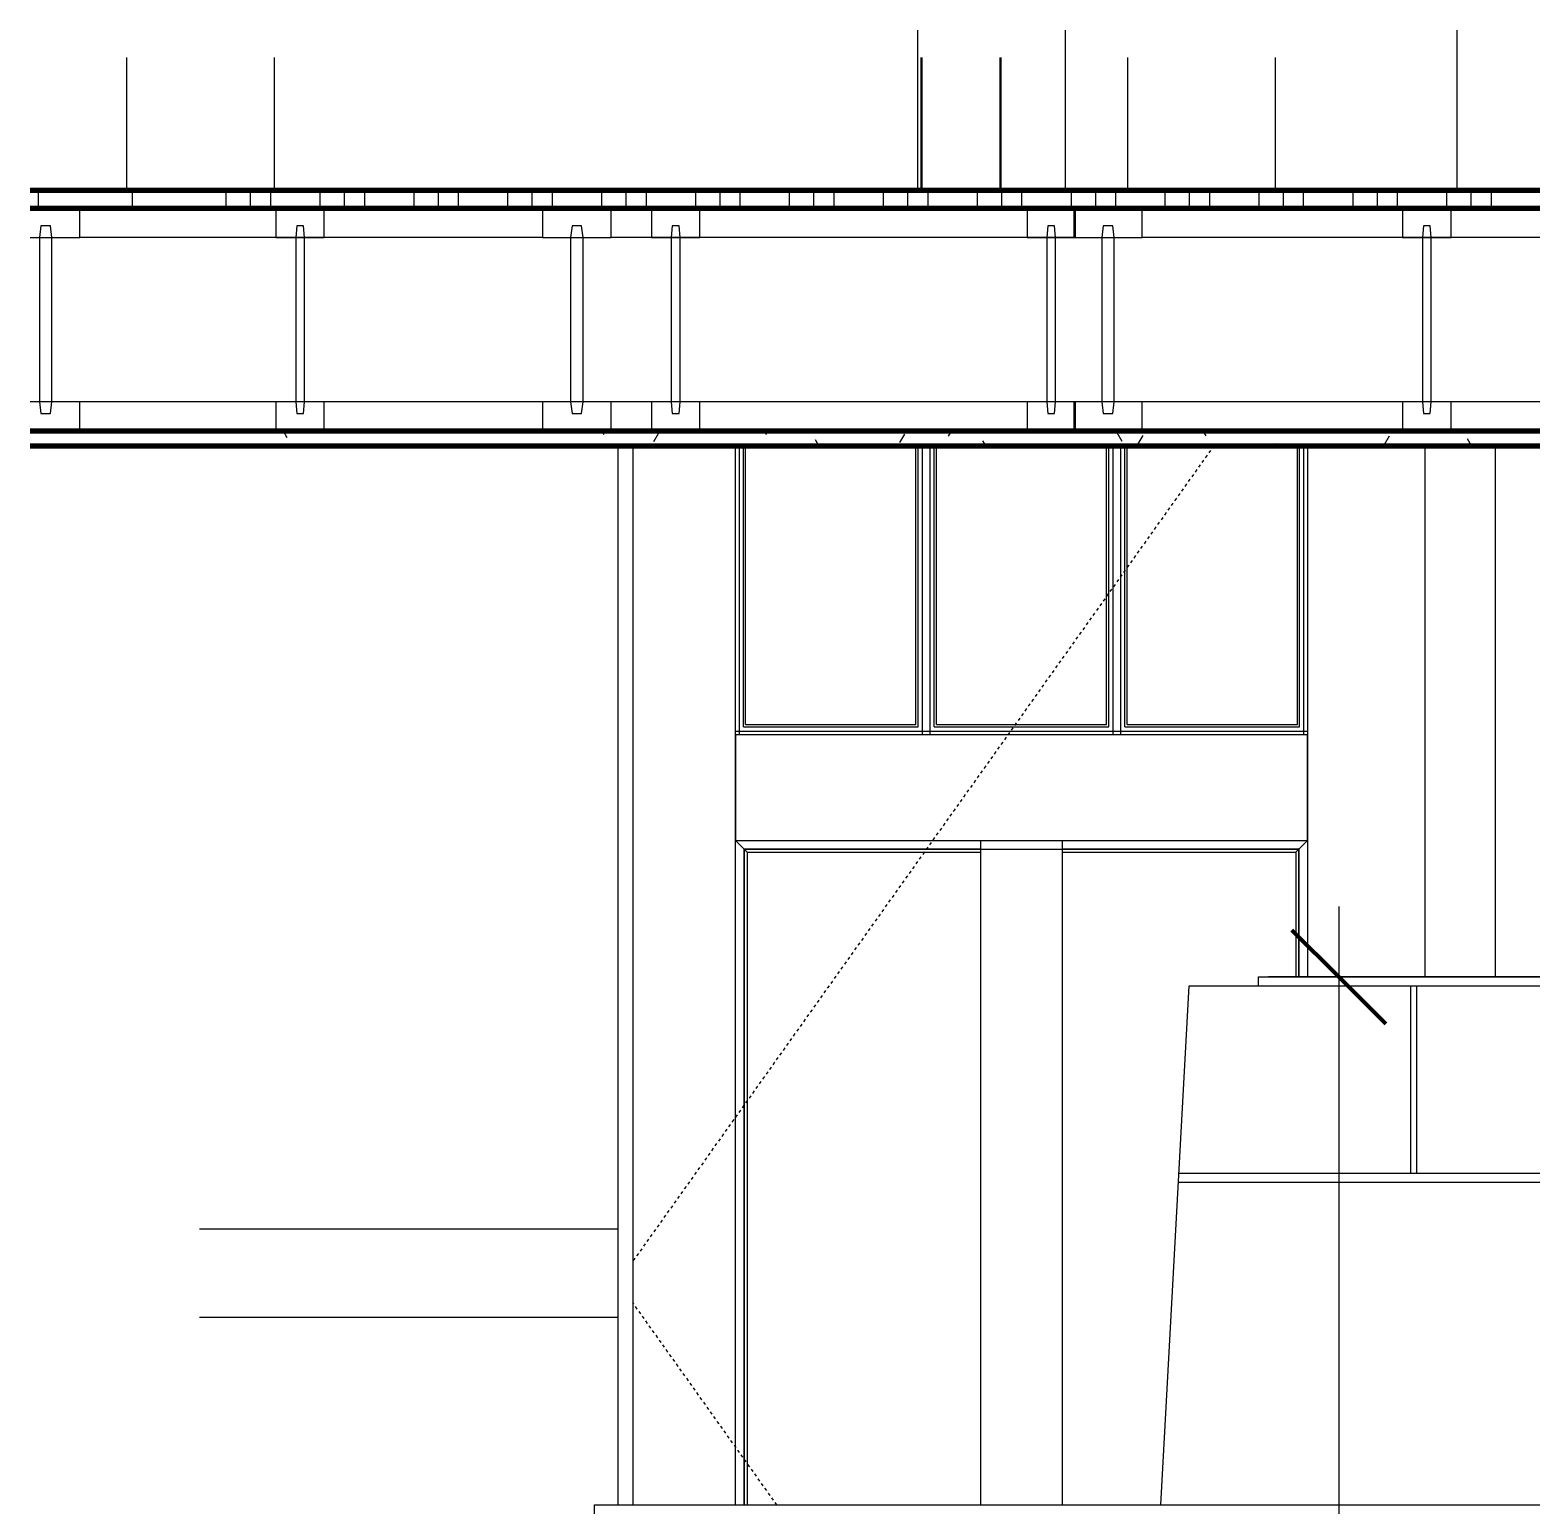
# Model space of a CAD drawing. Header units: inches. Extents: x -536 to 545, y -65 to 280.
# Drawn here: x -535.7 to -471.7, y 40.5 to 103.3 of the extents above; entities that cross this region are included whole.
import ezdxf

# ---------------------------------------------------------------- set-up
doc = ezdxf.new("R2010")
doc.units = ezdxf.units.IN
doc.header["$MEASUREMENT"] = 0
doc.linetypes.add('Dash', pattern=[0.25, 0.125, -0.125])
for name, color, linetype, lineweight in [('A-ANNO-DIMS', 211, 'Continuous', 9), ('A-ANNO-DIMS-32', 211, 'Continuous', 9), ('A-CLNG', 13, 'Continuous', 13), ('A-CLNG-PATT', 13, 'Continuous', 70), ('A-DOOR', 31, 'Continuous', 13), ('A-DOOR-FRAM', 31, 'Continuous', 9), ('A-DOOR-HDLN', 31, 'Dash', 18), ('A-FLOR', 192, 'Continuous', 13), ('A-FLOR-PATT', 8, 'Continuous', 13), ('A-GENM', 13, 'Continuous', 9), ('A-GLAZ', 151, 'Continuous', 13), ('A-WALL', 113, 'Continuous', 13), ('A-WALL-PATT', 111, 'Continuous', 13), ('I-WALL', 2, 'Continuous', 13), ('L-SITE-WALL', 31, 'Continuous', 13), ('Q-CASE', 31, 'Continuous', 9), ('S-BEAM', 12, 'Continuous', 9)]:
    doc.layers.add(name, color=color, linetype=linetype, lineweight=lineweight)
doc.styles.add('Arial', font='arial.ttf', dxfattribs={"height": 2.950599})
doc.dimstyles.new('Linear_wCenter_-_3_32__Arial', dxfattribs={"dimscale": 12, "dimtxt": 3, "dimasz": 0.333333, "dimexe": 0.25, "dimexo": 0.166667, "dimgap": 0.166667, "dimtad": 1, "dimdec": 0, "dimzin": 1, "dimdsep": 46, "dimlunit": 4, "dimtxsty": 'Arial', "dimblk1": 'OBLIQUE', "dimblk2": 'OBLIQUE', "dimsah": 1, "dimcen": 0.09, "dimdle": 0.25, "dimazin": 0, "dimtfac": 1, "dimtdec": 4, "dimtix": 1, "dimtmove": 0, "dimatfit": 3, "dimfxl": 1, "dimtvp": 1, "dimtfill": 1, "dimfrac": 2, "dimtolj": 1, "dimtzin": 0, "dimarcsym": 2})
pattern_1 = [(180, (-424.6, 31.31), (-42.43, 144), [42.426, 0, 0, 0]), (180, (-424.6, 54.56), (-42.43, 144), [42.426, 0, 0, 0]), (180, (-424.6, 70.06), (-42.43, 144), [42.426, 0, 0, 0]), (180, (-424.6, 77.81), (-42.43, 144), [42.426, 0, 0, 0]), (180, (-424.6, 93.31), (-42.43, 144), [42.426, 0, 0, 0]), (180, (-424.6, 108.81), (-42.43, 144), [42.426, 0, 0, 0]), (180, (-424.6, 128.18), (-42.43, 144), [42.426, 0, 0, 0]), (180, (-424.6, 143.68), (-42.43, 144), [42.426, 0, 0, 0]), (180, (-424.6, 30.93), (-42.43, 144), [42.426, 0, 0, 0]), (180, (-424.6, 54.18), (-42.43, 144), [42.426, 0, 0, 0]), (180, (-424.6, 69.68), (-42.43, 144), [42.426, 0, 0, 0]), (180, (-424.6, 77.43), (-42.43, 144), [42.426, 0, 0, 0]), (180, (-424.6, 92.93), (-42.43, 144), [42.426, 0, 0, 0]), (180, (-424.6, 108.43), (-42.43, 144), [42.426, 0, 0, 0]), (180, (-424.6, 127.81), (-42.43, 144), [42.426, 0, 0, 0]), (180, (-424.6, 143.31), (-42.43, 144), [42.426, 0, 0, 0]), (90, (-457.13, 31.31), (-42.426, 3e-15), [22.875, -121.125]), (90, (-434.5, 54.56), (-42.426, 3e-15), [15.125, -128.875]), (90, (-455.715, 70.06), (-42.426, 3e-15), [7.375, -136.625]), (90, (-462.786, 77.81), (-42.426, 3e-15), [15.125, -128.875]), (90, (-440.866, 93.31), (-42.426, 3e-15), [15.125, -128.875]), (90, (-455.715, 108.81), (-42.426, 3e-15), [19, -125]), (90, (-430.966, 128.184), (-42.426, 3e-15), [15.125, -128.875]), (90, (-455.715, 143.684), (-42.426, 3e-15), [8.375, -135.625]), (90, (-456.864, 31.31), (-42.426, 3e-15), [22.875, -121.125]), (90, (-434.236, 54.56), (-42.426, 3e-15), [15.125, -128.875]), (90, (-455.45, 70.06), (-42.426, 3e-15), [7.375, -136.625]), (90, (-462.52, 77.81), (-42.426, 3e-15), [15.125, -128.875]), (90, (-440.6, 93.31), (-42.426, 3e-15), [15.125, -128.875]), (90, (-455.45, 108.81), (-42.426, 3e-15), [19, -125]), (90, (-430.7, 128.184), (-42.426, 3e-15), [15.125, -128.875]), (90, (-455.45, 143.684), (-42.426, 3e-15), [8.375, -135.625])]

# ---------------------------------------------------------------- blocks, each defined once
blk = doc.blocks.new('Fully_Adjustable_Parametric_King_Size_Bed_10165 - queen-379154-Fireplace - South')
at = {"layer": 'A-GENM'}
for p, q in [((-497.869, 103.335), (-497.869, 96.5)), ((-491.569, 96.5), (-491.569, 103.335))]:
    blk.add_line(p, q, dxfattribs=at)
blk = doc.blocks.new('Trus Joist - TJI - TJI_ 210 _ 9 1_2_-1260012-Fireplace - South')
at = {"layer": 'S-BEAM'}
for p, q in [((-477.208, 95.75), (-477.208, 94.5)), ((-475.146, 95.75), (-477.208, 95.75)), ((-475.146, 94.5), (-475.146, 95.75)), ((-476.321, 95), (-476.364, 94.5)), ((-476.033, 95), (-476.321, 95)), ((-475.989, 94.5), (-476.033, 95)), ((-477.208, 94.5), (-475.146, 94.5)), ((-476.364, 94.5), (-476.364, 87.5)), ((-475.989, 87.5), (-475.989, 94.5)), ((-475.146, 87.5), (-477.208, 87.5)), ((-477.208, 87.5), (-477.208, 86.25)), ((-476.364, 87.5), (-476.321, 87)), ((-476.321, 87), (-476.033, 87)), ((-476.033, 87), (-475.989, 87.5)), ((-475.146, 86.25), (-475.146, 87.5)), ((-477.208, 86.25), (-475.146, 86.25))]:
    blk.add_line(p, q, dxfattribs=at)
blk = doc.blocks.new('Trus Joist - TJI - TJI_ 210 _ 9 1_2_-1260013-Fireplace - South')
at = {"layer": 'S-BEAM'}
for p, q in [((-493.208, 95.75), (-493.208, 94.5)), ((-491.146, 95.75), (-493.208, 95.75)), ((-491.146, 94.5), (-491.146, 95.75)), ((-492.321, 95), (-492.364, 94.5)), ((-492.033, 95), (-492.321, 95)), ((-491.989, 94.5), (-492.033, 95)), ((-493.208, 94.5), (-491.146, 94.5)), ((-492.364, 94.5), (-492.364, 87.5)), ((-491.989, 87.5), (-491.989, 94.5)), ((-491.146, 87.5), (-493.208, 87.5)), ((-493.208, 87.5), (-493.208, 86.25)), ((-492.364, 87.5), (-492.321, 87)), ((-492.321, 87), (-492.033, 87)), ((-492.033, 87), (-491.989, 87.5)), ((-491.146, 86.25), (-491.146, 87.5)), ((-493.208, 86.25), (-491.146, 86.25))]:
    blk.add_line(p, q, dxfattribs=at)
blk = doc.blocks.new('Trus Joist - TJI - TJI_ 210 _ 9 1_2_-1260014-Fireplace - South')
at = {"layer": 'S-BEAM'}
for p, q in [((-509.208, 95.75), (-509.208, 94.5)), ((-507.146, 95.75), (-509.208, 95.75)), ((-507.146, 94.5), (-507.146, 95.75)), ((-508.321, 95), (-508.364, 94.5)), ((-508.033, 95), (-508.321, 95)), ((-507.989, 94.5), (-508.033, 95)), ((-509.208, 94.5), (-507.146, 94.5)), ((-508.364, 94.5), (-508.364, 87.5)), ((-507.989, 87.5), (-507.989, 94.5)), ((-507.146, 87.5), (-509.208, 87.5)), ((-509.208, 87.5), (-509.208, 86.25)), ((-508.364, 87.5), (-508.321, 87)), ((-508.321, 87), (-508.033, 87)), ((-508.033, 87), (-507.989, 87.5)), ((-507.146, 86.25), (-507.146, 87.5)), ((-509.208, 86.25), (-507.146, 86.25))]:
    blk.add_line(p, q, dxfattribs=at)
blk = doc.blocks.new('Trus Joist - TJI - TJI_ 210 _ 9 1_2_-1260015-Fireplace - South')
at = {"layer": 'S-BEAM'}
for p, q in [((-525.208, 95.75), (-525.208, 94.5)), ((-523.146, 95.75), (-525.208, 95.75)), ((-523.146, 94.5), (-523.146, 95.75)), ((-524.321, 95), (-524.364, 94.5)), ((-524.033, 95), (-524.321, 95)), ((-523.989, 94.5), (-524.033, 95)), ((-525.208, 94.5), (-523.146, 94.5)), ((-524.364, 94.5), (-524.364, 87.5)), ((-523.989, 87.5), (-523.989, 94.5)), ((-523.146, 87.5), (-525.208, 87.5)), ((-525.208, 87.5), (-525.208, 86.25)), ((-524.364, 87.5), (-524.321, 87)), ((-524.321, 87), (-524.033, 87)), ((-524.033, 87), (-523.989, 87.5)), ((-523.146, 86.25), (-523.146, 87.5)), ((-525.208, 86.25), (-523.146, 86.25))]:
    blk.add_line(p, q, dxfattribs=at)
blk = doc.blocks.new('Door-Exterior-Simpson-Craftsman - 6803 Craftsman 36x96-1232316-Fireplace - South')
at = {"layer": 'A-DOOR', "lineweight": 9}
for p, q in [((-505.632, 40.5), (-505.632, 85.625)), ((-481.257, 85.625), (-481.257, 62.994)), ((-481.257, 73.312), (-505.632, 73.312)), ((-505.632, 73.312), (-505.632, 68.812)), ((-481.257, 68.812), (-481.257, 73.312)), ((-505.632, 68.812), (-481.257, 68.812)), ((-505.632, 68.812), (-505.405, 68.585)), ((-505.258, 68.438), (-505.207, 68.388)), ((-495.195, 68.438), (-505.258, 68.438)), ((-505.258, 68.438), (-505.258, 40.5)), ((-505.257, 40.5), (-505.257, 68.438)), ((-505.257, 68.437), (-481.632, 68.437)), ((-495.195, 68.812), (-495.195, 40.5)), ((-491.695, 40.5), (-491.695, 68.812)), ((-481.632, 68.438), (-491.695, 68.438)), ((-481.632, 68.438), (-481.682, 68.388)), ((-481.632, 68.438), (-481.632, 62.994)), ((-481.632, 62.994), (-481.632, 68.438)), ((-481.257, 68.812), (-481.485, 68.585)), ((-505.142, 68.322), (-505.132, 68.312)), ((-505.132, 68.312), (-495.195, 68.312)), ((-505.132, 68.312), (-505.132, 40.5)), ((-491.695, 68.312), (-481.757, 68.312)), ((-481.748, 68.322), (-481.757, 68.312)), ((-481.757, 68.312), (-481.757, 62.994))]:
    blk.add_line(p, q, dxfattribs=at)
at = {"layer": 'A-DOOR', "lineweight": 18}
for p, q in [((-505.476, 85.625), (-505.476, 73.312)), ((-505.29, 73.655), (-505.29, 85.625)), ((-505.195, 73.75), (-505.195, 85.625)), ((-497.944, 73.75), (-497.944, 85.625)), ((-497.85, 73.655), (-497.85, 85.625)), ((-497.664, 73.312), (-497.664, 85.625)), ((-497.351, 85.625), (-497.351, 73.312)), ((-497.165, 73.655), (-497.165, 85.625)), ((-497.07, 73.75), (-497.07, 85.625)), ((-489.819, 73.75), (-489.819, 85.625)), ((-489.725, 73.655), (-489.725, 85.625)), ((-489.539, 73.312), (-489.539, 85.625)), ((-489.226, 85.625), (-489.226, 73.312)), ((-489.04, 73.655), (-489.04, 85.625)), ((-488.945, 73.75), (-488.945, 85.625)), ((-481.694, 73.75), (-481.694, 85.625)), ((-481.6, 73.655), (-481.6, 85.625)), ((-481.414, 73.312), (-481.414, 85.625)), ((-505.29, 73.655), (-497.85, 73.655)), ((-505.195, 73.75), (-497.944, 73.75)), ((-497.165, 73.655), (-489.725, 73.655)), ((-497.07, 73.75), (-489.819, 73.75)), ((-489.04, 73.655), (-481.6, 73.655)), ((-488.945, 73.75), (-481.694, 73.75)), ((-505.632, 73.469), (-481.257, 73.469))]:
    blk.add_line(p, q, dxfattribs=at)
at = {"layer": 'A-DOOR', "lineweight": 9}
for points, knots in [([(-505.405, 68.585), (-505.391, 68.571), (-505.37, 68.55), (-505.345, 68.525), (-505.327, 68.507), (-505.31, 68.49), (-505.296, 68.476), (-505.283, 68.464), (-505.27, 68.45), (-505.259, 68.439), (-505.257, 68.437), (-505.258, 68.438)], [0, 0, 0, 0, 0.166667, 0.25, 0.333333, 0.416667, 0.5, 0.583333, 0.666667, 0.833333, 1, 1, 1, 1]), ([(-481.485, 68.585), (-481.499, 68.571), (-481.52, 68.55), (-481.545, 68.525), (-481.563, 68.507), (-481.579, 68.491), (-481.594, 68.476), (-481.606, 68.464), (-481.62, 68.45), (-481.631, 68.439), (-481.633, 68.437), (-481.632, 68.438)], [0, 0, 0, 0, 0.166667, 0.25, 0.333333, 0.416667, 0.5, 0.583333, 0.666667, 0.833333, 1, 1, 1, 1]), ([(-505.207, 68.388), (-505.202, 68.382), (-505.191, 68.371), (-505.178, 68.358), (-505.169, 68.349), (-505.163, 68.343), (-505.157, 68.337), (-505.151, 68.331), (-505.145, 68.325), (-505.143, 68.323), (-505.142, 68.322)], [0, 0, 0, 0, 0.166667, 0.333333, 0.416667, 0.5, 0.583333, 0.666667, 0.833333, 1, 1, 1, 1]), ([(-481.682, 68.388), (-481.688, 68.382), (-481.699, 68.371), (-481.712, 68.358), (-481.721, 68.349), (-481.727, 68.343), (-481.733, 68.337), (-481.739, 68.331), (-481.745, 68.325), (-481.747, 68.323), (-481.748, 68.322)], [0, 0, 0, 0, 0.166667, 0.333333, 0.416667, 0.5, 0.583333, 0.666667, 0.833333, 1, 1, 1, 1])]:
    blk.add_open_spline(points, degree=3, knots=knots, dxfattribs=at)
at = {"layer": 'A-DOOR-FRAM'}
for p, q in [((-476.257, 85.625), (-476.257, 62.994)), ((-473.257, 62.994), (-473.257, 85.625))]:
    blk.add_line(p, q, dxfattribs=at)
at = {"layer": 'A-DOOR-HDLN'}
for p, q in [((-485.252, 85.625), (-510.007, 50.877)), ((-485.252, 85.625), (-510.007, 50.877)), ((-503.864, 40.5), (-510.007, 49.123)), ((-503.864, 40.5), (-510.007, 49.123))]:
    blk.add_line(p, q, dxfattribs=at)
blk = doc.blocks.new('Walls 7 - Walls 7-1353541-Fireplace - South')
at = {"layer": 'A-WALL-PATT', "lineweight": 9}
h = blk.add_hatch(dxfattribs=at)
h.set_pattern_fill('FP_81', color=256, style=0, pattern_type=2)
h.set_pattern_definition(pattern_1)
h.paths.add_polyline_path([(-443.882, -19.845), (-443.882, -18.5), (-453.882, -18.5), (-453.882, -19.845), (-448.723, -19.845)], flags=0)
h.paths.add_polyline_path([(-490.614, -16.5), (-443.907, -16.5), (-444.502, -8.006), (-445.382, -8.006), (-445.382, -6.506), (-445.882, -6.506), (-445.882, -5.006), (-446.007, -5.006), (-446.007, 13.476), (-447.183, 30.25), (-488.062, 30.25), (-490.388, -12.363)], flags=0)
h.paths.add_polyline_path([(-465.946, -16.274), (-478.818, -16.274), (-478.818, 11.483), (-476.184, 12.947), (-473.455, 14.005), (-470.661, 14.644), (-467.836, 14.858), (-465.01, 14.644), (-462.216, 14.005), (-459.487, 12.947), (-456.853, 11.483), (-456.853, -16.274), (-460.132, -16.274)], flags=0)
h.paths.add_polyline_path([(-487.502, 40.5), (-447.901, 40.5), (-449.451, 62.619), (-486.295, 62.619), (-487.493, 40.665)], flags=0)
at = {"layer": 'A-WALL', "lineweight": 18}
for p, q in [((-487.502, 40.5), (-486.295, 62.619)), ((-486.295, 62.619), (-449.451, 62.619))]:
    blk.add_line(p, q, dxfattribs=at)
blk = doc.blocks.new('Window-Double_Hung-Andersen-400_Series-Tilt_Wash - 25-5_8_ x 88-7_8_-V96-Fireplace - South')
at = {"layer": 'A-GLAZ', "lineweight": 9}
blk.add_line((-510.007, 85.625), (-510.007, 40.5), dxfattribs=at)
blk = doc.blocks.new('Casework 50 - Casework 8-1393679-Fireplace - South')
at = {"layer": 'Q-CASE'}
for p, q in [((-483.35, 62.994), (-446.665, 62.994)), ((-483.35, 62.619), (-483.35, 62.994)), ((-446.665, 62.994), (-430.382, 62.994)), ((-446.665, 62.994), (-446.665, 62.619))]:
    blk.add_line(p, q, dxfattribs=at)
blk = doc.blocks.new('Casework 10 - Casework 8-1429979-Fireplace - South')
at = {"layer": 'Q-CASE'}
for p, q in [((-511.632, 40.5), (-443.882, 40.5)), ((-511.632, 38.5), (-511.632, 40.5)), ((-443.882, 40.5), (-434.882, 40.5)), ((-443.882, 40.5), (-443.882, 38.875)), ((-434.882, 38.875), (-434.882, 40.5)), ((-443.882, 38.5), (-511.632, 38.5))]:
    blk.add_line(p, q, dxfattribs=at)
blk = doc.blocks.new('Fully_Adjustable_Parametric_King_Size_Bed_10165 - queen-379154-Fireplace - Section - East')
at = {"layer": 'A-GENM'}
for p, q in [((-531.571, 102.162), (-531.571, 96.5)), ((-525.272, 96.5), (-525.272, 102.162)), ((-488.922, 102.162), (-488.922, 96.5)), ((-482.623, 96.5), (-482.623, 102.162)), ((-456.517, 102.162), (-456.517, 96.5)), ((-450.218, 96.5), (-450.218, 102.162))]:
    blk.add_line(p, q, dxfattribs=at)
at = {"layer": 'A-GENM', "lineweight": 30}
for p, q in [((-497.7, 102.162), (-497.7, 96.5)), ((-494.334, 96.5), (-494.334, 102.162)), ((-497.7, 96.5), (-494.334, 96.5))]:
    blk.add_line(p, q, dxfattribs=at)
blk = doc.blocks.new('Trus Joist - TJI - TJI_ 210 _ 9 1_2_-1260013-Fireplace - Section - East')
at = {"layer": 'S-BEAM'}
for p, q in [((-491.218, 95.75), (-491.218, 94.5)), ((-488.301, 95.75), (-491.218, 95.75)), ((-488.301, 94.5), (-488.301, 95.75)), ((-489.963, 95), (-490.025, 94.5)), ((-489.556, 95), (-489.963, 95)), ((-489.494, 94.5), (-489.556, 95)), ((-491.218, 94.5), (-488.301, 94.5)), ((-490.025, 94.5), (-490.025, 87.5)), ((-489.494, 87.5), (-489.494, 94.5)), ((-468.59, 94.5), (-488.301, 94.5)), ((-488.301, 87.5), (-491.218, 87.5)), ((-491.218, 87.5), (-491.218, 86.25)), ((-490.025, 87.5), (-489.963, 87)), ((-489.963, 87), (-489.556, 87)), ((-489.556, 87), (-489.494, 87.5)), ((-488.301, 86.25), (-488.301, 87.5)), ((-468.59, 87.5), (-488.301, 87.5)), ((-491.218, 86.25), (-488.301, 86.25))]:
    blk.add_line(p, q, dxfattribs=at)
blk = doc.blocks.new('Trus Joist - TJI - TJI_ 210 _ 9 1_2_-1260014-Fireplace - Section - East')
at = {"layer": 'S-BEAM'}
for p, q in [((-513.845, 95.75), (-513.845, 94.5)), ((-510.928, 95.75), (-513.845, 95.75)), ((-510.928, 94.5), (-510.928, 95.75)), ((-512.59, 95), (-512.652, 94.5)), ((-512.183, 95), (-512.59, 95)), ((-512.122, 94.5), (-512.183, 95)), ((-513.845, 94.5), (-510.928, 94.5)), ((-512.652, 94.5), (-512.652, 87.5)), ((-512.122, 87.5), (-512.122, 94.5)), ((-491.218, 94.5), (-510.928, 94.5)), ((-510.928, 87.5), (-513.845, 87.5)), ((-513.845, 87.5), (-513.845, 86.25)), ((-512.652, 87.5), (-512.59, 87)), ((-512.59, 87), (-512.183, 87)), ((-512.183, 87), (-512.122, 87.5)), ((-510.928, 86.25), (-510.928, 87.5)), ((-491.218, 87.5), (-510.928, 87.5)), ((-513.845, 86.25), (-510.928, 86.25))]:
    blk.add_line(p, q, dxfattribs=at)
blk = doc.blocks.new('Trus Joist - TJI - TJI_ 210 _ 9 1_2_-1260015-Fireplace - Section - East')
at = {"layer": 'S-BEAM'}
for p, q in [((-533.556, 95.75), (-535.681, 95.75)), ((-533.556, 94.5), (-533.556, 95.75)), ((-535.218, 95), (-535.279, 94.5)), ((-534.811, 95), (-535.218, 95)), ((-534.749, 94.5), (-534.811, 95)), ((-535.681, 94.5), (-533.556, 94.5)), ((-535.279, 94.5), (-535.279, 87.5)), ((-534.749, 87.5), (-534.749, 94.5)), ((-513.845, 94.5), (-533.556, 94.5)), ((-533.556, 87.5), (-535.681, 87.5)), ((-535.279, 87.5), (-535.218, 87)), ((-535.218, 87), (-534.811, 87)), ((-534.811, 87), (-534.749, 87.5)), ((-533.556, 86.25), (-533.556, 87.5)), ((-513.845, 87.5), (-533.556, 87.5)), ((-535.681, 86.25), (-533.556, 86.25))]:
    blk.add_line(p, q, dxfattribs=at)
blk = doc.blocks.new('Fully_Adjustable_Parametric_King_Size_Bed_10165 - queen-379154-Fireplace - Section - Bench')
at = {"layer": 'A-GENM'}
for p, q in [((-497.869, 103.311), (-497.869, 96.5)), ((-491.569, 96.5), (-491.569, 103.311))]:
    blk.add_line(p, q, dxfattribs=at)
blk = doc.blocks.new('Trus Joist - TJI - TJI_ 210 _ 9 1_2_-1260012-Fireplace - Section - Bench')
at = {"layer": 'S-BEAM'}
for p, q in [((-477.208, 95.75), (-477.208, 94.5)), ((-475.146, 95.75), (-477.208, 95.75)), ((-475.146, 94.5), (-475.146, 95.75)), ((-476.321, 95), (-476.364, 94.5)), ((-476.033, 95), (-476.321, 95)), ((-475.989, 94.5), (-476.033, 95)), ((-477.208, 94.5), (-475.146, 94.5)), ((-476.364, 94.5), (-476.364, 87.5)), ((-475.989, 87.5), (-475.989, 94.5)), ((-475.146, 87.5), (-477.208, 87.5)), ((-477.208, 87.5), (-477.208, 86.25)), ((-476.364, 87.5), (-476.321, 87)), ((-476.321, 87), (-476.033, 87)), ((-476.033, 87), (-475.989, 87.5)), ((-475.146, 86.25), (-475.146, 87.5)), ((-477.208, 86.25), (-475.146, 86.25))]:
    blk.add_line(p, q, dxfattribs=at)
blk = doc.blocks.new('Trus Joist - TJI - TJI_ 210 _ 9 1_2_-1260013-Fireplace - Section - Bench')
at = {"layer": 'S-BEAM'}
for p, q in [((-493.208, 95.75), (-493.208, 94.5)), ((-491.146, 95.75), (-493.208, 95.75)), ((-491.146, 94.5), (-491.146, 95.75)), ((-492.321, 95), (-492.364, 94.5)), ((-492.033, 95), (-492.321, 95)), ((-491.989, 94.5), (-492.033, 95)), ((-493.208, 94.5), (-491.146, 94.5)), ((-492.364, 94.5), (-492.364, 87.5)), ((-491.989, 87.5), (-491.989, 94.5)), ((-491.146, 87.5), (-493.208, 87.5)), ((-493.208, 87.5), (-493.208, 86.25)), ((-492.364, 87.5), (-492.321, 87)), ((-492.321, 87), (-492.033, 87)), ((-492.033, 87), (-491.989, 87.5)), ((-491.146, 86.25), (-491.146, 87.5)), ((-493.208, 86.25), (-491.146, 86.25))]:
    blk.add_line(p, q, dxfattribs=at)
blk = doc.blocks.new('Trus Joist - TJI - TJI_ 210 _ 9 1_2_-1260014-Fireplace - Section - Bench')
at = {"layer": 'S-BEAM'}
for p, q in [((-509.208, 95.75), (-509.208, 94.5)), ((-507.146, 95.75), (-509.208, 95.75)), ((-507.146, 94.5), (-507.146, 95.75)), ((-508.321, 95), (-508.364, 94.5)), ((-508.033, 95), (-508.321, 95)), ((-507.989, 94.5), (-508.033, 95)), ((-509.208, 94.5), (-507.146, 94.5)), ((-508.364, 94.5), (-508.364, 87.5)), ((-507.989, 87.5), (-507.989, 94.5)), ((-507.146, 87.5), (-509.208, 87.5)), ((-509.208, 87.5), (-509.208, 86.25)), ((-508.364, 87.5), (-508.321, 87)), ((-508.321, 87), (-508.033, 87)), ((-508.033, 87), (-507.989, 87.5)), ((-507.146, 86.25), (-507.146, 87.5)), ((-509.208, 86.25), (-507.146, 86.25))]:
    blk.add_line(p, q, dxfattribs=at)
blk = doc.blocks.new('Trus Joist - TJI - TJI_ 210 _ 9 1_2_-1260015-Fireplace - Section - Bench')
at = {"layer": 'S-BEAM'}
for p, q in [((-525.208, 95.75), (-525.208, 94.5)), ((-523.146, 95.75), (-525.208, 95.75)), ((-523.146, 94.5), (-523.146, 95.75)), ((-524.321, 95), (-524.364, 94.5)), ((-524.033, 95), (-524.321, 95)), ((-523.989, 94.5), (-524.033, 95)), ((-525.208, 94.5), (-523.146, 94.5)), ((-524.364, 94.5), (-524.364, 87.5)), ((-523.989, 87.5), (-523.989, 94.5)), ((-523.146, 87.5), (-525.208, 87.5)), ((-525.208, 87.5), (-525.208, 86.25)), ((-524.364, 87.5), (-524.321, 87)), ((-524.321, 87), (-524.033, 87)), ((-524.033, 87), (-523.989, 87.5)), ((-523.146, 86.25), (-523.146, 87.5)), ((-525.208, 86.25), (-523.146, 86.25))]:
    blk.add_line(p, q, dxfattribs=at)
blk = doc.blocks.new('Door-Exterior-Simpson-Craftsman - 6803 Craftsman 36x96-1232316-Fireplace - Section - Bench')
at = {"layer": 'A-DOOR', "lineweight": 9}
for p, q in [((-505.632, 40.5), (-505.632, 85.625)), ((-481.257, 85.625), (-481.257, 62.994)), ((-481.257, 73.312), (-505.632, 73.312)), ((-505.632, 73.312), (-505.632, 68.812)), ((-481.257, 68.812), (-481.257, 73.312)), ((-505.632, 68.812), (-481.257, 68.812)), ((-505.632, 68.812), (-505.405, 68.585)), ((-505.258, 68.438), (-505.207, 68.388)), ((-495.195, 68.438), (-505.258, 68.438)), ((-505.258, 68.438), (-505.258, 40.5)), ((-505.257, 40.5), (-505.257, 68.438)), ((-505.257, 68.437), (-481.632, 68.437)), ((-495.195, 68.812), (-495.195, 40.5)), ((-491.695, 40.5), (-491.695, 68.812)), ((-481.632, 68.438), (-491.695, 68.438)), ((-481.632, 68.438), (-481.682, 68.388)), ((-481.632, 68.438), (-481.632, 62.994)), ((-481.632, 62.994), (-481.632, 68.438)), ((-481.257, 68.812), (-481.485, 68.585)), ((-505.142, 68.322), (-505.132, 68.312)), ((-505.132, 68.312), (-495.195, 68.312)), ((-505.132, 68.312), (-505.132, 40.5)), ((-491.695, 68.312), (-481.757, 68.312)), ((-481.748, 68.322), (-481.757, 68.312)), ((-481.757, 68.312), (-481.757, 62.994))]:
    blk.add_line(p, q, dxfattribs=at)
at = {"layer": 'A-DOOR', "lineweight": 18}
for p, q in [((-505.476, 85.625), (-505.476, 73.312)), ((-505.29, 73.655), (-505.29, 85.625)), ((-505.195, 73.75), (-505.195, 85.625)), ((-497.944, 73.75), (-497.944, 85.625)), ((-497.85, 73.655), (-497.85, 85.625)), ((-497.664, 73.312), (-497.664, 85.625)), ((-497.351, 85.625), (-497.351, 73.312)), ((-497.165, 73.655), (-497.165, 85.625)), ((-497.07, 73.75), (-497.07, 85.625)), ((-489.819, 73.75), (-489.819, 85.625)), ((-489.725, 73.655), (-489.725, 85.625)), ((-489.539, 73.312), (-489.539, 85.625)), ((-489.226, 85.625), (-489.226, 73.312)), ((-489.04, 73.655), (-489.04, 85.625)), ((-488.945, 73.75), (-488.945, 85.625)), ((-481.694, 73.75), (-481.694, 85.625)), ((-481.6, 73.655), (-481.6, 85.625)), ((-481.414, 73.312), (-481.414, 85.625)), ((-505.29, 73.655), (-497.85, 73.655)), ((-505.195, 73.75), (-497.944, 73.75)), ((-497.165, 73.655), (-489.725, 73.655)), ((-497.07, 73.75), (-489.819, 73.75)), ((-489.04, 73.655), (-481.6, 73.655)), ((-488.945, 73.75), (-481.694, 73.75)), ((-505.632, 73.469), (-481.257, 73.469))]:
    blk.add_line(p, q, dxfattribs=at)
at = {"layer": 'A-DOOR', "lineweight": 9}
for points, knots in [([(-505.405, 68.585), (-505.391, 68.571), (-505.37, 68.55), (-505.345, 68.525), (-505.327, 68.507), (-505.31, 68.49), (-505.296, 68.476), (-505.283, 68.464), (-505.27, 68.45), (-505.259, 68.439), (-505.257, 68.437), (-505.258, 68.438)], [0, 0, 0, 0, 0.166667, 0.25, 0.333333, 0.416667, 0.5, 0.583333, 0.666667, 0.833333, 1, 1, 1, 1]), ([(-481.485, 68.585), (-481.499, 68.571), (-481.52, 68.55), (-481.545, 68.525), (-481.563, 68.507), (-481.579, 68.491), (-481.594, 68.476), (-481.606, 68.464), (-481.62, 68.45), (-481.631, 68.439), (-481.633, 68.437), (-481.632, 68.438)], [0, 0, 0, 0, 0.166667, 0.25, 0.333333, 0.416667, 0.5, 0.583333, 0.666667, 0.833333, 1, 1, 1, 1]), ([(-505.207, 68.388), (-505.202, 68.382), (-505.191, 68.371), (-505.178, 68.358), (-505.169, 68.349), (-505.163, 68.343), (-505.157, 68.337), (-505.151, 68.331), (-505.145, 68.325), (-505.143, 68.323), (-505.142, 68.322)], [0, 0, 0, 0, 0.166667, 0.333333, 0.416667, 0.5, 0.583333, 0.666667, 0.833333, 1, 1, 1, 1]), ([(-481.682, 68.388), (-481.688, 68.382), (-481.699, 68.371), (-481.712, 68.358), (-481.721, 68.349), (-481.727, 68.343), (-481.733, 68.337), (-481.739, 68.331), (-481.745, 68.325), (-481.747, 68.323), (-481.748, 68.322)], [0, 0, 0, 0, 0.166667, 0.333333, 0.416667, 0.5, 0.583333, 0.666667, 0.833333, 1, 1, 1, 1])]:
    blk.add_open_spline(points, degree=3, knots=knots, dxfattribs=at)
at = {"layer": 'A-DOOR-FRAM'}
for p, q in [((-476.257, 85.625), (-476.257, 62.994)), ((-473.257, 62.994), (-473.257, 85.625))]:
    blk.add_line(p, q, dxfattribs=at)
at = {"layer": 'A-DOOR-HDLN'}
for p, q in [((-485.252, 85.625), (-510.007, 50.877)), ((-485.252, 85.625), (-510.007, 50.877)), ((-503.864, 40.5), (-510.007, 49.123)), ((-503.864, 40.5), (-510.007, 49.123))]:
    blk.add_line(p, q, dxfattribs=at)
blk = doc.blocks.new('Walls 7 - Walls 7-1353541-Fireplace - Section - Bench')
at = {"layer": 'A-WALL-PATT', "lineweight": 9}
h = blk.add_hatch(dxfattribs=at)
h.set_pattern_fill('FP_81', color=256, style=0, pattern_type=2)
h.set_pattern_definition(pattern_1)
h.paths.add_polyline_path([(-442.382, -46.5), (-442.382, -38.258), (-443.767, -18.5), (-453.882, -18.5), (-453.882, -21.75), (-453.008, -21.75), (-453.008, -45.75), (-453.882, -45.75), (-453.882, -46.5), (-450.302, -46.5)], flags=0)
h.paths.add_polyline_path([(-481.943, -16.5), (-443.907, -16.5), (-444.502, -8.006), (-445.382, -8.006), (-445.382, -6.506), (-445.882, -6.506), (-445.882, -5.006), (-446.007, -5.006), (-446.007, 13.476), (-447.183, 30.25), (-488.062, 30.25), (-490.614, -16.5), (-485.301, -16.5)], flags=0)
h.paths.add_polyline_path([(-456.853, -16.274), (-478.818, -16.274), (-478.818, 11.483), (-476.184, 12.947), (-473.455, 14.005), (-470.661, 14.644), (-467.836, 14.858), (-465.01, 14.644), (-462.216, 14.005), (-459.487, 12.947), (-456.853, 11.483), (-456.853, -12.365)], flags=0)
h.paths.add_polyline_path([(-462.022, 40.5), (-447.901, 40.5), (-449.451, 62.619), (-486.295, 62.619), (-487.502, 40.5), (-465.929, 40.5)], flags=0)
at = {"layer": 'A-WALL', "lineweight": 18}
for p, q in [((-487.502, 40.5), (-486.295, 62.619)), ((-486.295, 62.619), (-449.451, 62.619))]:
    blk.add_line(p, q, dxfattribs=at)
blk = doc.blocks.new('Window-Double_Hung-Andersen-400_Series-Tilt_Wash - 25-5_8_ x 88-7_8_-V115-Fireplace - Section - Bench')
at = {"layer": 'A-GLAZ', "lineweight": 9}
blk.add_line((-510.007, 85.625), (-510.007, 40.5), dxfattribs=at)
blk = doc.blocks.new('Casework 50 - Casework 8-1393679-Fireplace - Section - Bench')
at = {"layer": 'Q-CASE'}
for p, q in [((-483.35, 62.994), (-446.665, 62.994)), ((-483.35, 62.619), (-483.35, 62.994)), ((-446.665, 62.994), (-430.382, 62.994)), ((-446.665, 62.994), (-446.665, 62.619))]:
    blk.add_line(p, q, dxfattribs=at)
blk = doc.blocks.new('Casework 10 - Casework 8-1429979-Fireplace - Section - Bench')
at = {"layer": 'Q-CASE'}
for p, q in [((-511.632, 40.5), (-443.882, 40.5)), ((-511.632, 38.5), (-511.632, 40.5)), ((-443.882, 38.5), (-511.632, 38.5))]:
    blk.add_line(p, q, dxfattribs=at)
at = {"layer": 'Q-CASE', "lineweight": 30}
for p, q in [((-434.882, 40.5), (-443.882, 40.5)), ((-443.882, 40.5), (-443.882, 38.5)), ((-434.882, 38.5), (-434.882, 40.5)), ((-443.882, 38.5), (-434.882, 38.5))]:
    blk.add_line(p, q, dxfattribs=at)
blk = doc.blocks.new('DIMBLOCK20-Fireplace - Section - East')
at = {"layer": 'A-ANNO-DIMS-32'}
for p, q in [((-479.926, 65.994), (-479.926, -49.5)), ((-447.355, 62.994), (-482.926, 62.994)), ((-479.926, 62.994), (-447.355, 62.994)), ((-479.098, -46.5), (-482.926, -46.5)), ((-479.926, -46.5), (-479.098, -46.5))]:
    blk.add_line(p, q, dxfattribs=at)
at = {"layer": 'A-ANNO-DIMS-32', "lineweight": 50}
for p, q in [((-479.926, 62.994), (-481.926, 64.994)), ((-479.926, 62.994), (-477.926, 60.994)), ((-479.926, -46.5), (-481.926, -44.5)), ((-479.926, -46.5), (-477.926, -48.5))]:
    blk.add_line(p, q, dxfattribs=at)
at = {"layer": 'A-ANNO-DIMS-32', "color": 0, "insert": (-485.754, 3.008), "char_height": 2.9506, "width": 12.57231, "attachment_point": 1, "rotation": 90, "line_spacing_factor": 0.938532, "style": 'Arial', "bg_fill": 3, "box_fill_scale": 1.25, "bg_fill_color": 0, "bg_fill_transparency": 0}
blk.add_mtext('9\' - 1"', dxfattribs=at)
blk = doc.blocks.new('_Oblique')
at = {"color": 0, "linetype": 'ByBlock', "lineweight": -2}
blk.add_line((-0.5, -0.5), (0.5, 0.5), dxfattribs=at)

msp = doc.modelspace()

# ---------------------------------------------------------------- hatches: boundary and pattern name
at = {"layer": 'A-CLNG-PATT', "lineweight": 9}
h = msp.add_hatch(dxfattribs=at)
h.set_pattern_fill('FP_102', color=256, style=0, pattern_type=2)
h.set_pattern_definition([(0, (-475.324, 72.288), (10.24, 2.56), [0.422, -7.258, 0.422, -7.258, -40.96]), (0, (-475.324, 72.288), (10.24, 2.56), [-15.36, 0.422, -14.938, 0.422, -7.258, -17.92]), (0, (-475.324, 72.288), (10.24, 2.56), [-38.4, 0.422, -4.698, 0.422, -12.378]), (120, (-471.484, 73.568), (-7.337025, 7.5881), [0.422, -7.258, 0.422, -7.258, -40.96]), (120, (-471.484, 73.568), (-7.337025, 7.5881), [-15.36, 0.422, -14.938, 0.422, -7.258, -17.92]), (120, (-471.484, 73.568), (-7.337025, 7.5881), [-38.4, 0.422, -4.698, 0.422, -12.378]), (240, (-470.204, 78.688), (-2.902975, -10.1481), [0.422, -7.258, 0.422, -7.258, -40.96]), (240, (-470.204, 78.688), (-2.902975, -10.1481), [-15.36, 0.422, -14.938, 0.422, -7.258, -17.92]), (240, (-470.204, 78.688), (-2.902975, -10.1481), [-38.4, 0.422, -4.698, 0.422, -12.378])])
h.paths.add_polyline_path([(-398.22394, 85.625), (-398.22394, 86.25), (-535.68138, 86.25), (-535.68138, 85.625), (-403.81154, 85.625)], flags=0)
h = msp.add_hatch(dxfattribs=at)
h.set_pattern_fill('FP_80', color=256, style=0, pattern_type=2)
h.set_pattern_definition([(0, (-506.287, 0), (10.24, 2.56), [0.422, -7.258, 0.422, -7.258, -40.96]), (0, (-506.287, 0), (10.24, 2.56), [-15.36, 0.422, -14.938, 0.422, -7.258, -17.92]), (0, (-506.287, 0), (10.24, 2.56), [-38.4, 0.422, -4.698, 0.422, -12.378]), (120, (-502.447, 1.28), (-7.337025, 7.5881), [0.422, -7.258, 0.422, -7.258, -40.96]), (120, (-502.447, 1.28), (-7.337025, 7.5881), [-15.36, 0.422, -14.938, 0.422, -7.258, -17.92]), (120, (-502.447, 1.28), (-7.337025, 7.5881), [-38.4, 0.422, -4.698, 0.422, -12.378]), (240, (-501.167, 6.4), (-2.902975, -10.1481), [0.422, -7.258, 0.422, -7.258, -40.96]), (240, (-501.167, 6.4), (-2.902975, -10.1481), [-15.36, 0.422, -14.938, 0.422, -7.258, -17.92]), (240, (-501.167, 6.4), (-2.902975, -10.1481), [-38.4, 0.422, -4.698, 0.422, -12.378])])
h.paths.add_polyline_path([(-434.68816, 85.625), (-422.88241, 85.625), (-422.88241, 86.25), (-528.46316, 86.25), (-528.46316, 85.625), (-442.50274, 85.625)], flags=0)
h = msp.add_hatch(dxfattribs=at)
h.set_pattern_fill('FP_138', color=256, style=0, pattern_type=2)
h.set_pattern_definition([(0, (-457.427, 29.328), (10.24, 2.56), [0.422, -7.258, 0.422, -7.258, -40.96]), (0, (-457.427, 29.328), (10.24, 2.56), [-15.36, 0.422, -14.938, 0.422, -7.258, -17.92]), (0, (-457.427, 29.328), (10.24, 2.56), [-38.4, 0.422, -4.698, 0.422, -12.378]), (120, (-453.587, 30.608), (-7.337025, 7.5881), [0.422, -7.258, 0.422, -7.258, -40.96]), (120, (-453.587, 30.608), (-7.337025, 7.5881), [-15.36, 0.422, -14.938, 0.422, -7.258, -17.92]), (120, (-453.587, 30.608), (-7.337025, 7.5881), [-38.4, 0.422, -4.698, 0.422, -12.378]), (240, (-452.307, 35.728), (-2.902975, -10.1481), [0.422, -7.258, 0.422, -7.258, -40.96]), (240, (-452.307, 35.728), (-2.902975, -10.1481), [-15.36, 0.422, -14.938, 0.422, -7.258, -17.92]), (240, (-452.307, 35.728), (-2.902975, -10.1481), [-38.4, 0.422, -4.698, 0.422, -12.378])])
h.paths.add_polyline_path([(-422.95388, 85.625), (-422.88241, 85.625), (-422.88241, 86.25), (-528.43838, 86.25), (-528.43838, 85.625), (-424.9073, 85.625)], flags=0)
at = {"layer": 'A-FLOR-PATT', "lineweight": 9}
h = msp.add_hatch(dxfattribs=at)
h.set_pattern_fill('FP_97', color=256, style=0, pattern_type=2)
h.set_pattern_definition([(90, (-475.324, 72.288), (-4, 2e-16), [])])
h.paths.add_polyline_path([(-395.39551, 95.75), (-395.39551, 96.5), (-535.68138, 96.5), (-535.68138, 95.75), (-403.81154, 95.75)], flags=0)
h = msp.add_hatch(dxfattribs=at)
h.set_pattern_fill('FP_76', color=256, style=0, pattern_type=2)
h.set_pattern_definition([(90, (-506.287, 0), (-4, 2e-16), [])])
h.paths.add_polyline_path([(-422.88241, 95.75), (-422.88241, 96.5), (-528.46316, 96.5), (-528.46316, 95.75), (-434.68816, 95.75)], flags=0)
h = msp.add_hatch(dxfattribs=at)
h.set_pattern_fill('FP_136', color=256, style=0, pattern_type=2)
h.set_pattern_definition([(90, (-457.427, 29.328), (-4, 2e-16), [])])
h.paths.add_polyline_path([(-422.88241, 95.75), (-422.88241, 96.5), (-528.43838, 96.5), (-528.43838, 95.75), (-434.67438, 95.75)], flags=0)

# ---------------------------------------------------------------- linework, layer by layer
at = {"layer": 'A-CLNG', "lineweight": 70}
for p, q in [((-398.22394, 86.25), (-535.68138, 86.25)), ((-535.68138, 85.625), (-398.22394, 85.625))]:
    msp.add_line(p, q, dxfattribs=at)
at = {"layer": 'A-FLOR', "lineweight": 70}
for p, q in [((-278.39649, 96.5), (-535.68138, 96.5)), ((-535.68138, 95.75), (-278.39649, 95.75))]:
    msp.add_line(p, q, dxfattribs=at)
at = {"layer": 'A-WALL', "lineweight": 18}
for p, q in [((-510.63241, 48.5), (-510.63241, 85.625)), ((-528.46316, 48.5), (-510.63241, 48.5))]:
    msp.add_line(p, q, dxfattribs=at)
at = {"layer": 'I-WALL', "lineweight": 18}
msp.add_line((-474.88241, 96.5), (-474.88241, 103.33509), dxfattribs=at)
at = {"layer": 'L-SITE-WALL', "lineweight": 18}
for p, q in [((-510.63241, 52.25), (-528.46316, 52.25)), ((-510.63241, 40.5), (-510.63241, 48.5))]:
    msp.add_line(p, q, dxfattribs=at)

# ---------------------------------------------------------------- block references
at = {"layer": 'A-DOOR', "lineweight": 18}
for name in ['Door-Exterior-Simpson-Craftsman - 6803 Craftsman 36x96-1232316-Fireplace - South', 'Door-Exterior-Simpson-Craftsman - 6803 Craftsman 36x96-1232316-Fireplace - Section - Bench']:
    msp.add_blockref(name, (0, 0), dxfattribs=at)
at = {"layer": 'A-GENM'}
for name in ['Fully_Adjustable_Parametric_King_Size_Bed_10165 - queen-379154-Fireplace - South', 'Fully_Adjustable_Parametric_King_Size_Bed_10165 - queen-379154-Fireplace - Section - Bench', 'Fully_Adjustable_Parametric_King_Size_Bed_10165 - queen-379154-Fireplace - Section - East']:
    msp.add_blockref(name, (0, 0), dxfattribs=at)
at = {"layer": 'A-GLAZ', "lineweight": 18}
for name in ['Window-Double_Hung-Andersen-400_Series-Tilt_Wash - 25-5_8_ x 88-7_8_-V96-Fireplace - South', 'Window-Double_Hung-Andersen-400_Series-Tilt_Wash - 25-5_8_ x 88-7_8_-V115-Fireplace - Section - Bench']:
    msp.add_blockref(name, (0, 0), dxfattribs=at)
at = {"layer": 'A-WALL', "lineweight": 18}
for name in ['Walls 7 - Walls 7-1353541-Fireplace - South', 'Walls 7 - Walls 7-1353541-Fireplace - Section - Bench']:
    msp.add_blockref(name, (0, 0), dxfattribs=at)
at = {"layer": 'Q-CASE'}
for name in ['Casework 50 - Casework 8-1393679-Fireplace - South', 'Casework 50 - Casework 8-1393679-Fireplace - Section - Bench', 'Casework 10 - Casework 8-1429979-Fireplace - South', 'Casework 10 - Casework 8-1429979-Fireplace - Section - Bench']:
    msp.add_blockref(name, (0, 0), dxfattribs=at)
at = {"layer": 'S-BEAM'}
for name in ['Trus Joist - TJI - TJI_ 210 _ 9 1_2_-1260015-Fireplace - Section - East', 'Trus Joist - TJI - TJI_ 210 _ 9 1_2_-1260015-Fireplace - South', 'Trus Joist - TJI - TJI_ 210 _ 9 1_2_-1260015-Fireplace - Section - Bench', 'Trus Joist - TJI - TJI_ 210 _ 9 1_2_-1260014-Fireplace - Section - East', 'Trus Joist - TJI - TJI_ 210 _ 9 1_2_-1260014-Fireplace - South', 'Trus Joist - TJI - TJI_ 210 _ 9 1_2_-1260014-Fireplace - Section - Bench', 'Trus Joist - TJI - TJI_ 210 _ 9 1_2_-1260013-Fireplace - South', 'Trus Joist - TJI - TJI_ 210 _ 9 1_2_-1260013-Fireplace - Section - Bench', 'Trus Joist - TJI - TJI_ 210 _ 9 1_2_-1260013-Fireplace - Section - East', 'Trus Joist - TJI - TJI_ 210 _ 9 1_2_-1260012-Fireplace - South', 'Trus Joist - TJI - TJI_ 210 _ 9 1_2_-1260012-Fireplace - Section - Bench']:
    msp.add_blockref(name, (0, 0), dxfattribs=at)

# ---------------------------------------------------------------- next in the draw order: dimensions: what is measured, and where the dimension line sits
at = {"layer": 'A-ANNO-DIMS'}
dim = msp.add_linear_dim(base=(-479.92623, -46.5), p1=(-445.35531, 62.99386), p2=(-477.0978, -46.5), angle=90, dimstyle='Linear_wCenter_-_3_32__Arial', override={"dimpost": '<>', "dimfxl": 114.002158}, dxfattribs=at)
dim.commit()
dim.dimension.update_dxf_attribs({"geometry": 'DIMBLOCK20-Fireplace - Section - East', "text_midpoint": (-483.43272, 8.24693)})

doc.saveas('drawing.dxf')
